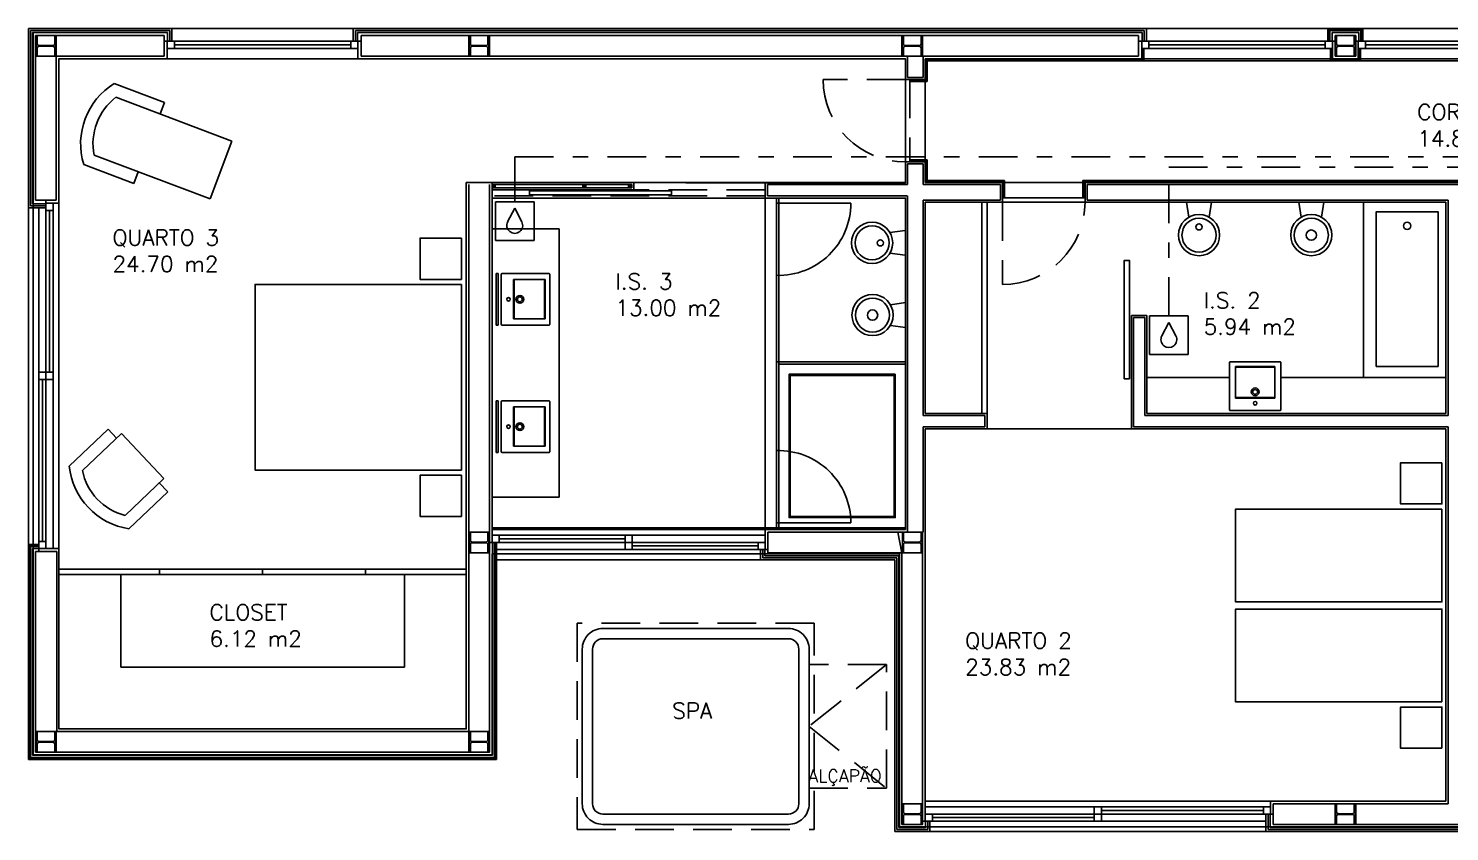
# Model space of a CAD drawing. Header units: millimetres. Extents: x 145 to 60311, y -8355 to 8851.
# Drawn here: x 764.81 to 773.99, y 505.93 to 511.12 of the extents above; entities that cross this region are included whole.
import ezdxf

# ---------------------------------------------------------------- set-up
doc = ezdxf.new("R2010")
doc.units = ezdxf.units.MM
doc.linetypes.add('DASHDOT2', pattern=[0.5, 0.25, -0.125, 0, -0.125])
doc.linetypes.add('HIDDEN', pattern=[0.375, 0.25, -0.125])
for name, color, linetype in [('ARQ', 8, 'Continuous'), ('ARQ-TEXTO', 8, 'Continuous'), ('CABOS', 3, 'DASHDOT2'), ('DETECÇÃO', 3, 'Continuous')]:
    doc.layers.add(name, color=color, linetype=linetype)
doc.styles.add('ROMANS', font='romans', dxfattribs={"height": 1.2})

# ---------------------------------------------------------------- blocks, each defined once
blk = doc.blocks.new('INUMDAÇÃO')
at = {"layer": 'CABOS', "color": 2}
for q in [(0.119, 0.181), (0.256, 0.181)]:
    blk.add_line((0.188, 0.313), q, dxfattribs=at)
at = {"layer": 'DETECÇÃO', "color": 3}
for p, q in [((0, 0.375), (0, 0)), ((0, 0.375), (0.375, 0.375)), ((0.375, 0.375), (0.375, 0)), ((0, 0), (0.375, 0))]:
    blk.add_line(p, q, dxfattribs=at)
at = {"layer": 'DETECÇÃO', "color": 2}
blk.add_arc((0.188, 0.146), 0.077, 152.637, 27.363, dxfattribs=at)

msp = doc.modelspace()

# ---------------------------------------------------------------- linework, layer by layer
at = {"layer": 'ARQ'}
for p, q in [((764.8058, 509.9615), (764.8058, 511.1215)), ((764.8058, 511.1215), (765.7325, 511.1215)), ((764.8058, 506.3948), (764.8058, 511.0915)), ((764.8191, 509.9749), (764.8191, 511.1082)), ((764.8191, 511.1082), (765.7191, 511.1082)), ((764.8325, 509.9882), (764.8325, 511.0949)), ((764.8325, 511.0949), (765.7058, 511.0949)), ((764.8358, 506.4248), (764.8358, 511.0915)), ((764.8358, 511.0915), (764.8358, 506.4248)), ((764.8525, 511.0749), (764.9858, 511.0749)), ((764.8525, 510.9415), (764.8525, 511.0749)), ((764.8558, 511.0749), (764.8558, 510.9415)), ((764.8625, 511.0749), (764.8558, 511.0749)), ((764.8558, 511.0749), (765.6825, 511.0749)), ((764.8625, 511.0749), (764.8625, 511.0224)), ((764.9758, 511.0749), (764.9758, 511.0224)), ((764.9825, 511.0749), (764.9758, 511.0749)), ((764.9825, 511.0749), (764.9825, 510.9415)), ((764.9858, 511.0749), (764.9858, 510.9415)), ((765.6825, 511.0749), (765.6825, 510.9415)), ((765.7058, 511.0382), (765.7058, 511.0949)), ((765.7191, 511.0382), (765.7191, 511.1082)), ((766.9058, 511.1215), (765.7325, 511.1215)), ((765.7325, 511.0382), (765.7325, 511.1215)), ((772.0325, 511.1215), (766.9058, 511.1215)), ((766.9058, 511.0382), (766.9058, 511.1215)), ((766.9192, 511.1082), (772.0192, 511.1082)), ((766.9192, 511.0382), (766.9192, 511.1082)), ((766.9325, 511.0949), (772.0058, 511.0949)), ((766.9325, 511.0382), (766.9325, 511.0949)), ((766.9558, 511.0749), (771.9825, 511.0749)), ((766.9558, 511.0749), (766.9558, 510.9415)), ((767.6525, 511.0749), (767.7858, 511.0749)), ((767.6525, 510.9415), (767.6525, 511.0749)), ((767.6558, 511.0749), (767.6558, 510.9415)), ((767.6625, 511.0749), (767.6558, 511.0749)), ((767.6625, 511.0749), (767.6625, 511.0224)), ((767.7758, 511.0749), (767.7758, 511.0224)), ((767.7825, 511.0749), (767.7758, 511.0749)), ((767.7825, 511.0749), (767.7825, 510.9415)), ((767.7858, 511.0749), (767.7858, 510.9415)), ((770.4525, 511.0749), (770.5858, 511.0749)), ((770.4525, 510.9415), (770.4525, 511.0749)), ((770.4558, 511.0749), (770.4558, 510.9415)), ((770.4625, 511.0749), (770.4558, 511.0749)), ((770.4625, 511.0749), (770.4625, 511.0224)), ((770.5758, 511.0749), (770.5758, 511.0224)), ((770.5825, 511.0749), (770.5758, 511.0749)), ((770.5825, 511.0749), (770.5825, 510.9415)), ((770.5858, 511.0749), (770.5858, 510.9415)), ((771.9825, 511.0749), (771.9825, 510.9415)), ((772.0058, 511.0382), (772.0058, 511.0949)), ((772.0192, 511.1082), (772.0192, 511.0382)), ((773.2058, 511.1215), (772.0325, 511.1215)), ((772.0325, 511.1215), (772.0325, 511.0382)), ((773.2058, 511.1215), (773.4325, 511.1215)), ((773.2058, 511.1215), (773.2058, 511.0382)), ((773.2125, 511.0382), (773.2125, 511.1149)), ((773.2125, 511.1149), (773.4258, 511.1149)), ((773.2192, 511.1082), (773.4192, 511.1082)), ((773.2192, 511.1082), (773.2192, 511.0382)), ((773.2325, 511.0949), (773.4058, 511.0949)), ((773.2325, 511.0382), (773.2325, 511.0949)), ((773.2525, 511.0749), (773.3858, 511.0749)), ((773.2525, 510.9415), (773.2525, 511.0749)), ((773.2558, 511.0749), (773.2558, 510.9415)), ((773.2625, 511.0749), (773.2558, 511.0749)), ((773.2625, 511.0749), (773.2625, 511.0224)), ((773.3758, 511.0749), (773.3758, 511.0224)), ((773.3825, 511.0749), (773.3758, 511.0749)), ((773.3825, 511.0749), (773.3825, 510.9415)), ((773.3858, 511.0749), (773.3858, 510.9415)), ((773.4058, 511.0382), (773.4058, 511.0949)), ((773.4192, 511.1082), (773.4192, 511.0382)), ((773.4258, 511.1149), (773.4258, 511.0382)), ((774.6059, 511.1215), (773.4325, 511.1215)), ((773.4325, 511.1215), (773.4325, 511.0382)), ((764.8625, 510.994), (764.8625, 510.9415)), ((764.9638, 511.0104), (764.8745, 511.0104)), ((764.9638, 511.006), (764.8745, 511.006)), ((764.9758, 510.994), (764.9758, 510.9415)), ((765.7025, 511.0382), (765.6825, 511.0382)), ((765.7025, 510.9249), (765.7025, 510.9915)), ((766.8892, 511.0382), (765.7491, 511.0382)), ((766.8892, 511.0149), (765.7491, 511.0149)), ((766.8892, 510.9915), (765.7491, 510.9915)), ((766.9358, 511.0382), (766.8892, 511.0382)), ((766.9358, 511.0382), (766.9558, 511.0382)), ((766.9358, 510.9249), (766.9358, 510.9915)), ((767.6625, 510.994), (767.6625, 510.9415)), ((767.7638, 511.0104), (767.6745, 511.0104)), ((767.7638, 511.006), (767.6745, 511.006)), ((767.7758, 510.994), (767.7758, 510.9415)), ((770.4625, 510.994), (770.4625, 510.9415)), ((770.5638, 511.0104), (770.4745, 511.0104)), ((770.5638, 511.006), (770.4745, 511.006)), ((770.5758, 510.994), (770.5758, 510.9415)), ((772.0025, 511.0382), (771.9825, 511.0382)), ((772.0025, 510.9915), (772.0025, 510.9249)), ((772.0092, 510.9915), (772.0092, 510.9182)), ((772.0158, 510.9915), (772.0158, 510.9115)), ((773.1892, 511.0382), (772.0492, 511.0382)), ((773.1892, 511.0149), (772.0492, 511.0149)), ((773.1892, 510.9915), (772.0492, 510.9915)), ((773.2225, 510.9115), (773.2225, 510.9915)), ((773.2292, 510.9915), (773.2292, 510.9182)), ((773.2358, 511.0382), (773.2525, 511.0382)), ((773.2358, 510.9249), (773.2358, 510.9915)), ((773.2625, 510.994), (773.2625, 510.9415)), ((773.3638, 511.0104), (773.2745, 511.0104)), ((773.3638, 511.006), (773.2745, 511.006)), ((773.3758, 510.994), (773.3758, 510.9415)), ((773.4025, 511.0382), (773.3858, 511.0382)), ((773.4025, 510.9915), (773.4025, 510.9249)), ((773.4092, 510.9182), (773.4092, 510.9915)), ((773.4158, 510.9915), (773.4158, 510.9115)), ((774.5892, 511.0382), (773.4492, 511.0382)), ((774.5892, 511.0149), (773.4492, 511.0149)), ((774.5892, 510.9915), (773.4492, 510.9915)), ((764.9858, 510.9415), (764.8525, 510.9415)), ((764.8525, 510.0115), (764.8525, 510.9415)), ((764.8625, 510.9415), (764.8558, 510.9415)), ((765.6825, 510.9415), (764.8558, 510.9415)), ((764.9825, 510.9415), (764.9758, 510.9415)), ((764.9858, 510.9415), (764.9858, 510.0115)), ((765.0025, 510.9249), (765.7025, 510.9249)), ((765.0025, 510.9249), (765.0025, 506.5915)), ((765.0025, 510.9249), (770.4758, 510.9249)), ((765.0025, 509.9915), (765.0025, 510.9249)), ((766.9358, 510.9249), (765.7025, 510.9249)), ((766.9358, 510.9249), (770.4758, 510.9249)), ((771.9825, 510.9415), (766.9558, 510.9415)), ((767.7858, 510.9415), (767.6525, 510.9415)), ((767.6625, 510.9415), (767.6558, 510.9415)), ((767.7825, 510.9415), (767.7758, 510.9415)), ((770.5858, 510.9415), (770.4525, 510.9415)), ((770.4625, 510.9415), (770.4558, 510.9415)), ((770.4758, 510.9249), (770.4758, 510.7915)), ((770.4758, 510.9249), (770.4758, 510.1249)), ((770.4892, 510.9415), (770.4892, 510.8049)), ((770.5825, 510.9415), (770.5758, 510.9415)), ((770.5892, 510.9415), (770.5892, 510.8049)), ((770.6025, 510.9249), (770.6025, 510.7915)), ((772.0025, 510.9249), (770.6025, 510.9249)), ((778.8359, 510.9249), (770.6025, 510.9249)), ((770.6025, 510.9249), (770.6025, 510.1249)), ((770.6025, 510.9249), (777.6025, 510.9249)), ((770.6025, 510.1249), (770.6025, 510.9249)), ((772.0092, 510.9182), (770.6092, 510.9182)), ((770.6092, 510.9182), (770.6092, 510.7849)), ((770.6158, 510.9115), (770.6158, 510.7782)), ((772.0158, 510.9115), (770.6158, 510.9115)), ((772.0158, 510.9115), (773.2225, 510.9115)), ((773.4158, 510.9115), (773.2225, 510.9115)), ((773.2292, 510.9182), (773.4092, 510.9182)), ((773.4025, 510.9249), (773.2358, 510.9249)), ((773.3858, 510.9415), (773.2525, 510.9415)), ((773.2625, 510.9415), (773.2558, 510.9415)), ((773.3825, 510.9415), (773.3758, 510.9415)), ((773.4158, 510.9115), (774.6225, 510.9115)), ((770.4758, 510.7915), (770.4758, 510.2582)), ((770.5043, 510.7915), (770.4758, 510.7915)), ((770.4892, 510.8049), (770.5892, 510.8049)), ((770.5043, 510.7782), (770.5043, 510.7915)), ((770.5043, 510.7915), (770.6025, 510.7915)), ((770.6092, 510.7849), (770.5043, 510.7849)), ((765.6855, 510.6432), (765.361, 510.7657)), ((765.6855, 510.6432), (765.361, 510.7657)), ((770.6158, 510.7782), (770.5043, 510.7782)), ((766.1217, 510.393), (765.3717, 510.6761)), ((766.1217, 510.393), (765.3717, 510.6761)), ((765.6573, 510.5683), (765.6855, 510.6432)), ((765.6573, 510.5683), (765.6855, 510.6432)), ((765.9805, 510.0188), (766.1217, 510.393)), ((765.9805, 510.0188), (766.1217, 510.393)), ((765.1632, 510.2418), (765.4878, 510.1193)), ((765.1632, 510.2418), (765.4878, 510.1193)), ((765.2305, 510.3019), (765.9805, 510.0188)), ((765.2305, 510.3019), (765.9805, 510.0188)), ((770.4758, 510.2582), (770.4758, 510.1249)), ((770.5043, 510.2582), (770.4758, 510.2582)), ((770.4892, 510.2449), (770.4892, 510.1115)), ((770.4892, 510.2449), (770.5892, 510.2449)), ((770.6158, 510.2715), (770.5043, 510.2715)), ((770.5043, 510.2715), (770.5043, 510.2582)), ((770.5043, 510.2649), (770.6092, 510.2649)), ((770.5043, 510.2582), (770.6025, 510.2582)), ((770.5892, 510.2449), (770.5892, 510.1115)), ((770.6025, 510.2582), (770.6025, 510.1249)), ((770.6092, 510.2649), (770.6092, 510.1315)), ((770.6158, 510.2715), (770.6158, 510.1382)), ((765.4878, 510.1193), (765.516, 510.1941)), ((765.4878, 510.1193), (765.516, 510.1941)), ((771.1158, 510.1382), (770.6158, 510.1382)), ((771.1158, 510.1382), (771.1158, 510.0266)), ((771.6225, 510.1382), (776.4825, 510.1382)), ((771.6225, 510.1382), (771.6225, 510.0266)), ((767.6358, 510.1249), (767.6358, 506.5915)), ((767.6358, 510.1249), (767.6358, 506.5915)), ((770.4758, 510.1249), (767.6358, 510.1249)), ((767.6525, 510.1115), (767.6525, 506.5748)), ((767.7858, 510.1115), (767.7858, 507.8648)), ((767.8025, 510.1249), (767.8025, 507.8448)), ((767.8025, 510.1115), (768.7058, 510.1115)), ((767.8025, 510.0915), (767.8225, 510.1115)), ((767.8025, 510.1115), (767.8225, 510.0915)), ((768.7058, 510.0915), (767.8025, 510.0915)), ((767.8225, 510.1115), (767.8225, 510.0915)), ((768.3886, 510.1115), (768.3886, 510.0915)), ((768.3886, 510.0915), (768.4086, 510.1115)), ((768.3886, 510.1115), (768.4086, 510.0915)), ((768.4086, 510.1115), (768.4086, 510.0915)), ((768.6858, 510.1115), (768.6858, 510.0915)), ((768.6858, 510.0915), (768.7058, 510.1115)), ((768.6858, 510.1115), (768.7058, 510.0915)), ((768.7058, 510.1115), (768.7058, 510.0915)), ((770.4758, 510.1249), (769.5692, 510.1249)), ((769.5692, 510.1249), (769.5692, 510.0249)), ((770.4892, 510.1115), (769.5825, 510.1115)), ((769.5825, 510.1115), (769.5825, 510.0382)), ((771.0892, 510.1115), (770.5892, 510.1115)), ((771.1025, 510.1249), (770.6025, 510.1249)), ((770.6025, 510.1249), (778.8359, 510.1249)), ((770.6025, 510.1249), (778.8359, 510.1249)), ((770.6092, 510.1315), (771.1092, 510.1315)), ((771.0892, 510.0115), (771.0892, 510.1115)), ((771.1025, 510.0266), (771.1025, 510.1249)), ((771.1092, 510.1315), (771.1092, 510.0266)), ((771.6292, 510.0266), (771.6292, 510.1315)), ((771.6292, 510.1315), (776.4759, 510.1315)), ((771.6358, 510.1249), (776.4692, 510.1249)), ((771.6358, 510.0266), (771.6358, 510.1249)), ((771.6492, 510.1115), (776.4559, 510.1115)), ((771.6492, 510.0115), (771.6492, 510.1115)), ((764.8058, 507.7848), (764.8058, 509.9615)), ((764.8058, 509.9615), (764.9191, 509.9615)), ((764.8191, 509.9749), (764.9191, 509.9749)), ((764.8325, 509.9882), (764.9191, 509.9882)), ((764.8525, 510.0115), (764.9858, 510.0115)), ((764.8725, 509.9615), (764.8725, 507.8048)), ((764.9191, 509.9915), (764.9191, 510.0115)), ((765.0025, 509.9915), (764.9191, 509.9915)), ((764.9191, 509.9615), (764.9191, 507.8048)), ((764.9191, 509.9615), (764.9191, 507.8048)), ((764.9658, 509.9915), (764.9658, 507.7582)), ((765.0025, 507.7582), (765.0025, 509.9915)), ((767.8025, 510.0249), (767.8025, 507.8915)), ((770.4758, 510.0249), (767.8025, 510.0249)), ((770.4758, 510.0249), (769.5692, 510.0249)), ((769.5692, 507.8815), (769.5692, 510.0249)), ((770.4858, 510.0382), (769.5825, 510.0382)), ((769.6425, 510.0249), (769.6425, 507.8815)), ((769.6425, 509.9915), (770.1225, 509.9915)), ((769.6558, 510.0249), (769.6558, 507.8815)), ((770.4758, 507.8815), (770.4758, 510.0249)), ((770.4758, 507.8815), (770.4758, 510.0249)), ((770.4892, 507.8648), (770.4892, 510.0382)), ((770.5892, 510.0115), (771.0892, 510.0115)), ((770.5892, 508.6182), (770.5892, 510.0115)), ((770.6025, 508.6315), (770.6025, 509.9982)), ((770.6025, 509.9982), (771.1025, 509.9982)), ((770.6025, 508.6315), (770.6025, 509.9982)), ((770.9692, 508.6315), (770.9692, 509.9982)), ((771.0025, 508.6315), (771.0025, 509.9982)), ((771.0025, 509.9982), (772.0358, 509.9982)), ((771.0025, 509.9982), (771.0025, 508.5315)), ((771.1025, 510.0266), (771.6358, 510.0266)), ((771.1025, 510.0266), (771.1025, 509.9982)), ((771.1025, 510.0266), (771.1158, 510.0266)), ((771.1025, 509.9982), (771.6358, 509.9982)), ((771.6225, 510.0266), (771.6358, 510.0266)), ((771.6358, 510.0266), (771.6358, 509.9982)), ((771.6358, 509.9982), (773.9692, 509.9982)), ((771.6492, 510.0115), (773.9825, 510.0115)), ((772.0358, 509.9982), (772.1358, 509.9982)), ((772.1358, 509.9982), (773.9692, 509.9982)), ((772.2928, 509.9982), (772.4528, 509.9982)), ((772.2928, 509.9982), (772.3062, 509.9003)), ((772.4528, 509.9982), (772.4395, 509.9003)), ((773.0188, 509.9982), (773.0322, 509.9003)), ((773.1788, 509.9982), (773.1655, 509.9003)), ((773.4358, 508.8649), (773.4358, 509.9982)), ((773.9692, 509.9982), (773.9692, 508.6315)), ((773.9692, 509.9982), (773.9692, 508.6315)), ((773.9825, 510.0115), (773.9825, 508.6182)), ((764.9425, 509.9449), (764.9425, 508.8982)), ((768.2358, 509.8249), (767.8025, 509.8249)), ((767.8025, 509.8249), (767.8025, 508.0915)), ((768.2358, 509.8249), (768.2358, 508.0915)), ((770.4727, 509.8149), (770.3748, 509.8016)), ((770.4727, 509.6549), (770.3748, 509.6682)), ((767.8291, 509.5365), (767.8291, 509.2032)), ((767.8291, 509.5365), (767.8424, 509.5365)), ((767.8424, 509.5365), (767.8424, 509.2032)), ((767.8625, 509.5332), (767.8625, 509.2065)), ((768.1725, 509.5365), (767.8658, 509.5365)), ((767.9425, 509.497), (767.9425, 509.497)), ((767.9429, 509.4961), (767.9425, 509.497)), ((768.1458, 509.497), (767.9425, 509.497)), ((767.9425, 509.497), (767.9425, 509.2427)), ((767.9433, 509.4952), (767.9429, 509.4961)), ((767.9437, 509.4943), (767.9433, 509.4952)), ((768.145, 509.4952), (768.1446, 509.4943)), ((768.1454, 509.4961), (768.145, 509.4952)), ((768.1458, 509.497), (768.1454, 509.4961)), ((768.1458, 509.497), (768.1458, 509.497)), ((768.1458, 509.2427), (768.1458, 509.497)), ((768.1758, 509.2065), (768.1758, 509.5332)), ((767.9441, 509.4933), (767.9437, 509.4943)), ((767.9445, 509.4924), (767.9441, 509.4933)), ((767.9448, 509.4915), (767.9445, 509.4924)), ((767.9451, 509.4906), (767.9448, 509.4915)), ((767.9454, 509.4897), (767.9451, 509.4906)), ((767.9456, 509.489), (767.9454, 509.4897)), ((767.9457, 509.4883), (767.9456, 509.489)), ((767.9458, 509.4877), (767.9457, 509.4883)), ((767.9458, 509.487), (767.9458, 509.4877)), ((767.9458, 509.2527), (767.9458, 509.487)), ((768.1426, 509.4883), (768.1425, 509.4877)), ((768.1425, 509.4877), (768.1425, 509.487)), ((768.1425, 509.487), (768.1425, 509.2527)), ((768.1427, 509.489), (768.1426, 509.4883)), ((768.1429, 509.4897), (768.1427, 509.489)), ((768.1432, 509.4906), (768.1429, 509.4897)), ((768.1435, 509.4915), (768.1432, 509.4906)), ((768.1438, 509.4924), (768.1435, 509.4915)), ((768.1442, 509.4933), (768.1438, 509.4924)), ((768.1446, 509.4943), (768.1442, 509.4933)), ((770.4758, 509.3482), (770.378, 509.3349)), ((767.9425, 509.2427), (767.9429, 509.2436)), ((767.9425, 509.2427), (767.9425, 509.2427)), ((767.9425, 509.2427), (768.1458, 509.2427)), ((767.9429, 509.2436), (767.9433, 509.2445)), ((767.9433, 509.2445), (767.9437, 509.2454)), ((767.9437, 509.2454), (767.9441, 509.2464)), ((767.9441, 509.2464), (767.9445, 509.2473)), ((767.9445, 509.2473), (767.9448, 509.2482)), ((767.9448, 509.2482), (767.9451, 509.2491)), ((767.9451, 509.2491), (767.9454, 509.25)), ((767.9454, 509.25), (767.9456, 509.2507)), ((767.9456, 509.2507), (767.9457, 509.2514)), ((767.9457, 509.2514), (767.9458, 509.252)), ((767.9458, 509.252), (767.9458, 509.2527)), ((768.1425, 509.2527), (768.1425, 509.252)), ((768.1425, 509.252), (768.1426, 509.2514)), ((768.1426, 509.2514), (768.1427, 509.2507)), ((768.1427, 509.2507), (768.1429, 509.25)), ((768.1429, 509.25), (768.1432, 509.2491)), ((768.1432, 509.2491), (768.1435, 509.2482)), ((768.1435, 509.2482), (768.1438, 509.2473)), ((768.1438, 509.2473), (768.1442, 509.2464)), ((768.1442, 509.2464), (768.1446, 509.2454)), ((768.1446, 509.2454), (768.145, 509.2445)), ((768.145, 509.2445), (768.1454, 509.2436)), ((768.1454, 509.2436), (768.1458, 509.2427)), ((768.1458, 509.2427), (768.1458, 509.2427)), ((771.9358, 509.2649), (771.9358, 508.5315)), ((772.0358, 509.2649), (771.9358, 509.2649)), ((771.9358, 509.2649), (771.9358, 508.5315)), ((772.0358, 509.2649), (771.9358, 509.2649)), ((771.9492, 509.2515), (771.9492, 508.5449)), ((772.0225, 509.2515), (771.9492, 509.2515)), ((772.0225, 509.2515), (772.0225, 508.6182)), ((772.0358, 509.2649), (772.0358, 508.6315)), ((772.0358, 509.2649), (772.0358, 508.6315)), ((767.8291, 509.2032), (767.8424, 509.2032)), ((767.8658, 509.2032), (768.1725, 509.2032)), ((770.4758, 509.1882), (770.378, 509.2016)), ((770.4758, 508.9649), (769.6558, 508.9649)), ((770.4758, 508.9516), (769.6558, 508.9516)), ((772.5692, 508.6549), (772.5692, 508.9615)), ((772.5725, 508.9649), (772.8992, 508.9649)), ((772.9025, 508.9615), (772.9025, 508.6549)), ((772.0358, 508.8649), (772.5692, 508.8649)), ((772.6087, 508.9348), (772.6087, 508.9349)), ((772.6087, 508.7315), (772.6087, 508.9349)), ((772.6087, 508.9349), (772.863, 508.9349)), ((772.6096, 508.9344), (772.6087, 508.9348)), ((772.6105, 508.934), (772.6096, 508.9344)), ((772.6114, 508.9336), (772.6105, 508.934)), ((772.6124, 508.9332), (772.6114, 508.9336)), ((772.6133, 508.9329), (772.6124, 508.9332)), ((772.6142, 508.9325), (772.6133, 508.9329)), ((772.6151, 508.9322), (772.6142, 508.9325)), ((772.616, 508.9319), (772.6151, 508.9322)), ((772.6167, 508.9318), (772.616, 508.9319)), ((772.6174, 508.9316), (772.6167, 508.9318)), ((772.618, 508.9315), (772.6174, 508.9316)), ((772.6187, 508.9315), (772.618, 508.9315)), ((772.853, 508.9315), (772.6187, 508.9315)), ((772.8537, 508.9315), (772.853, 508.9315)), ((772.8543, 508.9316), (772.8537, 508.9315)), ((772.855, 508.9318), (772.8543, 508.9316)), ((772.8557, 508.9319), (772.855, 508.9318)), ((772.8566, 508.9322), (772.8557, 508.9319)), ((772.8575, 508.9325), (772.8566, 508.9322)), ((772.8584, 508.9329), (772.8575, 508.9325)), ((772.8593, 508.9332), (772.8584, 508.9329)), ((772.8603, 508.9336), (772.8593, 508.9332)), ((772.8612, 508.934), (772.8603, 508.9336)), ((772.8621, 508.9344), (772.8612, 508.934)), ((772.863, 508.9348), (772.8621, 508.9344)), ((772.863, 508.9349), (772.863, 508.9348)), ((772.863, 508.9349), (772.863, 508.7315)), ((772.9025, 508.8649), (773.9692, 508.8649)), ((764.8958, 508.8515), (764.8958, 507.8048)), ((767.8291, 508.3798), (767.8291, 508.7132)), ((767.8291, 508.7132), (767.8424, 508.7132)), ((767.8424, 508.3798), (767.8424, 508.7132)), ((767.8625, 508.3832), (767.8625, 508.7099)), ((767.8658, 508.7132), (768.1725, 508.7132)), ((767.9425, 508.6737), (767.9429, 508.6728)), ((767.9425, 508.6737), (767.9425, 508.6737)), ((767.9425, 508.6737), (768.1458, 508.6737)), ((767.9425, 508.4193), (767.9425, 508.6737)), ((767.9429, 508.6728), (767.9433, 508.6719)), ((767.9433, 508.6719), (767.9437, 508.6709)), ((767.9437, 508.6709), (767.9441, 508.67)), ((767.9441, 508.67), (767.9445, 508.6691)), ((767.9445, 508.6691), (767.9448, 508.6682)), ((768.1435, 508.6682), (768.1438, 508.6691)), ((768.1438, 508.6691), (768.1442, 508.67)), ((768.1442, 508.67), (768.1446, 508.6709)), ((768.1446, 508.6709), (768.145, 508.6719)), ((768.145, 508.6719), (768.1454, 508.6728)), ((768.1454, 508.6728), (768.1458, 508.6737)), ((768.1458, 508.6737), (768.1458, 508.6737)), ((768.1458, 508.6737), (768.1458, 508.4193)), ((768.1758, 508.7099), (768.1758, 508.3832)), ((772.6087, 508.7315), (772.6096, 508.7319)), ((772.6087, 508.7315), (772.6087, 508.7315)), ((772.863, 508.7315), (772.6087, 508.7315)), ((772.6096, 508.7319), (772.6105, 508.7323)), ((772.6105, 508.7323), (772.6114, 508.7327)), ((772.6114, 508.7327), (772.6124, 508.7331)), ((772.6124, 508.7331), (772.6133, 508.7335)), ((772.6133, 508.7335), (772.6142, 508.7339)), ((772.6142, 508.7339), (772.6151, 508.7342)), ((772.6151, 508.7342), (772.616, 508.7344)), ((772.616, 508.7344), (772.6167, 508.7346)), ((772.6167, 508.7346), (772.6174, 508.7347)), ((772.6174, 508.7347), (772.618, 508.7348)), ((772.618, 508.7348), (772.6187, 508.7349)), ((772.6187, 508.7349), (772.853, 508.7349)), ((772.853, 508.7349), (772.8537, 508.7348)), ((772.8537, 508.7348), (772.8543, 508.7347)), ((772.8543, 508.7347), (772.855, 508.7346)), ((772.855, 508.7346), (772.8557, 508.7344)), ((772.8557, 508.7344), (772.8566, 508.7342)), ((772.8566, 508.7342), (772.8575, 508.7339)), ((772.8575, 508.7339), (772.8584, 508.7335)), ((772.8584, 508.7335), (772.8593, 508.7331)), ((772.8593, 508.7331), (772.8603, 508.7327)), ((772.8603, 508.7327), (772.8612, 508.7323)), ((772.8612, 508.7323), (772.8621, 508.7319)), ((772.8621, 508.7319), (772.863, 508.7315)), ((772.863, 508.7315), (772.863, 508.7315)), ((767.9448, 508.6682), (767.9451, 508.6672)), ((767.9451, 508.6672), (767.9454, 508.6663)), ((767.9454, 508.6663), (767.9456, 508.6657)), ((767.9456, 508.6657), (767.9457, 508.665)), ((767.9457, 508.665), (767.9458, 508.6643)), ((767.9458, 508.6643), (767.9458, 508.6637)), ((767.9458, 508.6637), (767.9458, 508.4293)), ((768.1425, 508.6643), (768.1426, 508.665)), ((768.1425, 508.6637), (768.1425, 508.6643)), ((768.1425, 508.4293), (768.1425, 508.6637)), ((768.1426, 508.665), (768.1427, 508.6657)), ((768.1427, 508.6657), (768.1429, 508.6663)), ((768.1429, 508.6663), (768.1432, 508.6672)), ((768.1432, 508.6672), (768.1435, 508.6682)), ((770.9892, 508.6182), (770.5892, 508.6182)), ((771.0025, 508.6315), (770.6025, 508.6315)), ((770.9892, 508.6182), (770.9892, 508.5449)), ((771.0025, 508.6315), (771.0025, 508.5315)), ((773.9825, 508.6182), (772.0225, 508.6182)), ((773.9692, 508.6315), (772.0358, 508.6315)), ((773.9692, 508.6315), (772.0358, 508.6315)), ((772.8992, 508.6515), (772.5725, 508.6515)), ((765.0696, 508.2918), (765.3209, 508.5309)), ((765.0696, 508.2918), (765.3209, 508.5309)), ((765.1549, 508.2625), (765.4065, 508.5018)), ((765.1549, 508.2625), (765.4065, 508.5018)), ((765.3209, 508.5309), (765.376, 508.4729)), ((765.3209, 508.5309), (765.376, 508.4729)), ((765.4065, 508.5018), (765.6821, 508.212)), ((765.4065, 508.5018), (765.6821, 508.212)), ((770.5892, 508.5449), (770.5892, 507.8648)), ((770.9892, 508.5449), (770.5892, 508.5449)), ((770.6025, 508.5315), (770.6025, 506.1248)), ((771.0025, 508.5315), (770.6025, 508.5315)), ((770.6025, 508.5315), (770.6025, 506.1248)), ((771.0025, 508.5315), (770.6025, 508.5315)), ((771.9358, 508.5315), (771.0025, 508.5315)), ((773.9692, 508.5315), (771.9358, 508.5315)), ((773.9692, 508.5315), (771.9358, 508.5315)), ((773.9825, 508.5449), (771.9492, 508.5449)), ((773.9692, 506.1248), (773.9692, 508.5315)), ((773.9692, 506.1248), (773.9692, 508.5315)), ((773.9825, 506.1082), (773.9825, 508.5449)), ((767.9429, 508.4203), (767.9425, 508.4193)), ((767.9425, 508.4193), (767.9425, 508.4193)), ((768.1458, 508.4193), (767.9425, 508.4193)), ((767.9433, 508.4212), (767.9429, 508.4203)), ((767.9437, 508.4221), (767.9433, 508.4212)), ((767.9441, 508.423), (767.9437, 508.4221)), ((767.9445, 508.424), (767.9441, 508.423)), ((767.9448, 508.4249), (767.9445, 508.424)), ((767.9451, 508.4258), (767.9448, 508.4249)), ((767.9454, 508.4267), (767.9451, 508.4258)), ((767.9456, 508.4274), (767.9454, 508.4267)), ((767.9457, 508.428), (767.9456, 508.4274)), ((767.9458, 508.4287), (767.9457, 508.428)), ((767.9458, 508.4293), (767.9458, 508.4287)), ((768.1425, 508.4287), (768.1425, 508.4293)), ((768.1426, 508.428), (768.1425, 508.4287)), ((768.1427, 508.4274), (768.1426, 508.428)), ((768.1429, 508.4267), (768.1427, 508.4274)), ((768.1432, 508.4258), (768.1429, 508.4267)), ((768.1435, 508.4249), (768.1432, 508.4258)), ((768.1438, 508.424), (768.1435, 508.4249)), ((768.1442, 508.423), (768.1438, 508.424)), ((768.1446, 508.4221), (768.1442, 508.423)), ((768.145, 508.4212), (768.1446, 508.4221)), ((768.1454, 508.4203), (768.145, 508.4212)), ((768.1458, 508.4193), (768.1454, 508.4203)), ((768.1458, 508.4193), (768.1458, 508.4193)), ((767.8291, 508.3798), (767.8424, 508.3798)), ((768.1725, 508.3798), (767.8658, 508.3798)), ((765.6821, 508.212), (765.4306, 507.9727)), ((765.6821, 508.212), (765.4306, 507.9727)), ((765.7068, 508.1251), (765.4555, 507.886)), ((765.7068, 508.1251), (765.4555, 507.886)), ((765.6517, 508.1831), (765.7068, 508.1251)), ((765.6517, 508.1831), (765.7068, 508.1251)), ((768.2358, 508.0915), (767.8025, 508.0915)), ((767.6558, 507.8648), (767.6558, 507.7315)), ((767.6625, 507.8648), (767.6558, 507.8648)), ((767.6625, 507.8648), (767.6625, 507.8123)), ((767.7758, 507.8648), (767.7758, 507.8123)), ((767.7825, 507.8648), (767.7758, 507.8648)), ((767.7825, 507.8648), (767.7825, 507.7315)), ((770.4758, 507.8815), (767.8025, 507.8815)), ((767.8492, 507.8448), (769.5692, 507.8448)), ((769.5692, 507.8815), (770.4758, 507.8815)), ((769.5692, 507.8815), (769.5692, 507.7982)), ((769.5858, 507.8648), (770.4892, 507.8648)), ((769.6425, 507.9248), (770.1225, 507.9248)), ((770.4558, 507.8648), (770.4558, 507.7315)), ((770.4625, 507.8648), (770.4558, 507.8648)), ((770.4625, 507.8648), (770.4625, 507.8123)), ((770.5758, 507.8648), (770.5758, 507.8123)), ((770.5825, 507.8648), (770.5758, 507.8648)), ((770.5825, 507.8648), (770.5825, 507.7315)), ((764.8058, 506.3948), (764.8058, 507.7848)), ((764.8058, 507.7848), (764.8725, 507.7848)), ((764.8725, 507.7782), (764.8125, 507.7782)), ((764.8125, 507.7782), (764.8125, 506.4015)), ((764.8191, 506.4082), (764.8191, 507.7715)), ((764.8191, 507.7715), (764.8725, 507.7715)), ((764.8325, 506.4215), (764.8325, 507.7582)), ((764.8325, 507.7582), (764.8725, 507.7582)), ((764.8725, 507.7582), (764.8725, 507.7382)), ((765.0025, 507.7582), (764.9191, 507.7582)), ((765.0025, 507.7582), (765.0025, 506.5915)), ((767.6625, 507.784), (767.6625, 507.7315)), ((767.7638, 507.8003), (767.6745, 507.8003)), ((767.7638, 507.796), (767.6745, 507.796)), ((767.7758, 507.784), (767.7758, 507.7315)), ((767.8025, 507.7982), (767.7858, 507.7982)), ((767.8058, 507.7982), (767.8058, 506.4215)), ((767.8192, 507.7982), (767.8192, 506.4082)), ((767.8258, 506.4015), (767.8258, 507.7982)), ((767.8325, 507.7982), (767.8325, 506.3948)), ((769.5692, 507.7515), (767.8325, 507.7515)), ((768.6625, 507.8215), (767.8492, 507.8215)), ((767.8492, 507.7982), (769.5692, 507.7982)), ((768.7092, 507.7515), (768.6625, 507.7515)), ((769.5225, 507.7748), (768.7092, 507.7748)), ((769.5392, 507.7515), (769.5392, 507.6848)), ((769.5525, 507.7515), (769.5525, 507.6982)), ((769.5658, 507.7515), (769.5658, 507.7115)), ((769.5692, 507.7515), (769.5858, 507.7515)), ((770.4625, 507.784), (770.4625, 507.7315)), ((770.5638, 507.8003), (770.4745, 507.8003)), ((770.5638, 507.796), (770.4745, 507.796)), ((770.5758, 507.784), (770.5758, 507.7315)), ((764.8525, 506.5748), (764.8525, 507.7382)), ((764.8525, 507.7382), (764.9891, 507.7382)), ((764.9891, 507.7382), (764.9891, 506.5748)), ((767.6625, 507.7315), (767.6558, 507.7315)), ((767.7825, 507.7315), (767.7758, 507.7315)), ((767.7858, 507.7315), (767.7858, 506.5748)), ((770.4358, 507.7248), (767.8025, 507.7248)), ((767.8025, 507.7248), (767.8025, 506.4248)), ((770.4358, 507.7248), (767.8025, 507.7248)), ((767.8025, 507.7248), (767.8025, 506.4248)), ((769.5392, 507.6848), (767.8325, 507.6848)), ((770.4058, 507.6848), (767.8325, 507.6848)), ((767.8325, 507.6848), (767.8325, 506.4015)), ((769.5392, 507.6848), (770.4058, 507.6848)), ((769.5525, 507.6982), (770.4192, 507.6982)), ((770.4058, 507.6848), (770.4058, 505.9282)), ((770.4058, 505.9282), (770.4058, 507.6848)), ((770.4192, 507.6982), (770.4192, 505.9415)), ((770.4358, 505.9582), (770.4358, 507.7248)), ((770.4358, 507.7248), (770.4358, 505.9582)), ((770.4625, 507.7315), (770.4558, 507.7315)), ((770.5825, 507.7315), (770.5758, 507.7315)), ((770.5858, 506.1082), (770.5858, 507.7315)), ((767.6358, 507.6248), (765.0025, 507.6248)), ((767.6358, 507.5915), (765.0025, 507.5915)), ((765.4025, 507.5915), (765.4025, 506.9915)), ((765.6525, 507.5915), (765.6525, 507.6248)), ((766.3191, 507.5915), (766.3191, 507.6248)), ((766.9858, 507.5915), (766.9858, 507.6248)), ((767.2358, 507.5915), (767.2358, 506.9915)), ((767.2358, 506.9915), (765.4025, 506.9915)), ((764.8525, 506.5748), (764.9858, 506.5748)), ((764.8525, 506.4415), (764.8525, 506.5748)), ((764.8558, 506.5748), (764.8558, 506.4415)), ((764.8625, 506.5748), (764.8558, 506.5748)), ((764.8625, 506.5748), (764.8625, 506.5223)), ((764.9758, 506.5748), (764.9758, 506.5223)), ((764.9825, 506.5748), (764.9758, 506.5748)), ((764.9825, 506.5748), (764.9825, 506.4415)), ((764.9858, 506.5748), (764.9858, 506.4415)), ((764.9891, 506.5748), (767.6525, 506.5748)), ((767.6358, 506.5915), (765.0025, 506.5915)), ((767.6358, 506.5915), (765.0025, 506.5915)), ((767.6558, 506.5748), (767.6558, 506.4415)), ((767.6625, 506.5748), (767.6558, 506.5748)), ((767.6625, 506.5748), (767.6625, 506.5223)), ((767.7758, 506.5748), (767.7758, 506.5223)), ((767.7825, 506.5748), (767.7758, 506.5748)), ((767.7825, 506.5748), (767.7825, 506.4415)), ((764.8625, 506.494), (764.8625, 506.4415)), ((764.9638, 506.5103), (764.8745, 506.5103)), ((764.9638, 506.506), (764.8745, 506.506)), ((764.9758, 506.494), (764.9758, 506.4415)), ((767.6625, 506.494), (767.6625, 506.4415)), ((767.7638, 506.5103), (767.6745, 506.5103)), ((767.7638, 506.506), (767.6745, 506.506)), ((767.7758, 506.494), (767.7758, 506.4415)), ((767.8325, 506.3948), (764.8058, 506.3948)), ((767.8325, 506.3948), (764.8058, 506.3948)), ((764.8125, 506.4015), (767.8258, 506.4015)), ((767.8192, 506.4082), (764.8191, 506.4082)), ((767.8058, 506.4215), (764.8325, 506.4215)), ((767.8025, 506.4248), (764.8358, 506.4248)), ((767.8025, 506.4248), (764.8358, 506.4248)), ((764.9858, 506.4415), (764.8525, 506.4415)), ((764.8625, 506.4415), (764.8558, 506.4415)), ((764.9825, 506.4415), (764.9758, 506.4415)), ((767.6525, 506.4415), (764.9858, 506.4415)), ((767.6625, 506.4415), (767.6558, 506.4415)), ((767.7825, 506.4415), (767.7758, 506.4415)), ((767.8325, 506.4015), (767.8325, 506.3948)), ((770.4558, 506.1082), (770.4558, 505.9748)), ((770.4625, 506.1082), (770.4558, 506.1082)), ((770.4625, 506.1082), (770.4625, 506.0557)), ((770.5758, 506.1082), (770.5758, 506.0557)), ((770.5825, 506.1082), (770.5758, 506.1082)), ((770.5825, 506.1082), (770.5825, 505.9748)), ((770.6025, 506.1248), (772.8358, 506.1248)), ((770.6025, 506.1248), (770.6025, 506.0415)), ((770.6025, 506.1248), (773.9692, 506.1248)), ((772.8358, 506.1248), (773.9692, 506.1248)), ((772.8358, 506.1248), (772.8358, 506.0415)), ((772.8525, 506.1082), (772.8525, 505.9748)), ((772.8525, 506.1082), (773.9825, 506.1082)), ((773.3858, 506.1082), (773.2525, 506.1082)), ((773.2525, 506.1082), (773.2525, 505.9748)), ((773.2558, 506.1082), (773.2558, 505.9748)), ((773.2625, 506.1082), (773.2558, 506.1082)), ((773.2625, 506.1082), (773.2625, 506.0557)), ((773.3758, 506.1082), (773.3758, 506.0557)), ((773.3825, 506.1082), (773.3758, 506.1082)), ((773.3825, 506.1082), (773.3825, 505.9748)), ((773.3858, 505.9748), (773.3858, 506.1082)), ((770.4625, 506.0273), (770.4625, 505.9748)), ((770.5638, 506.0437), (770.4745, 506.0437)), ((770.5638, 506.0393), (770.4745, 506.0393)), ((770.5758, 506.0273), (770.5758, 505.9748)), ((770.6025, 506.0882), (772.8358, 506.0882)), ((770.6492, 506.0415), (772.7892, 506.0415)), ((770.6492, 506.0182), (771.6958, 506.0182)), ((771.7425, 506.0648), (772.7892, 506.0648)), ((772.7892, 506.0415), (772.8358, 506.0415)), ((772.8058, 506.0415), (772.8058, 505.9282)), ((772.8192, 506.0415), (772.8192, 505.9415)), ((772.8325, 506.0415), (772.8325, 505.9548)), ((772.8358, 506.0415), (772.8525, 506.0415)), ((773.2625, 506.0273), (773.2625, 505.9748)), ((773.3638, 506.0437), (773.2745, 506.0437)), ((773.3638, 506.0393), (773.2745, 506.0393)), ((773.3758, 506.0273), (773.3758, 505.9748)), ((770.4058, 505.9282), (770.6325, 505.9282)), ((777.6325, 505.9282), (770.4058, 505.9282)), ((770.4192, 505.9415), (770.6192, 505.9415)), ((777.6025, 505.9582), (770.4358, 505.9582)), ((770.4358, 505.9582), (777.6025, 505.9582)), ((770.4625, 505.9748), (770.4558, 505.9748)), ((770.4558, 505.9748), (770.5825, 505.9748)), ((770.5825, 505.9748), (770.5758, 505.9748)), ((770.6025, 505.9948), (770.5858, 505.9948)), ((770.6192, 505.9415), (770.6192, 505.9948)), ((770.6325, 505.9282), (770.6325, 505.9948)), ((770.6325, 505.9282), (772.8058, 505.9282)), ((770.6492, 505.9948), (772.8058, 505.9948)), ((772.8058, 505.9282), (775.2325, 505.9282)), ((772.8192, 505.9415), (775.2192, 505.9415)), ((772.8325, 505.9548), (775.2059, 505.9548)), ((772.8525, 505.9748), (775.1859, 505.9748)), ((773.2525, 505.9748), (773.3858, 505.9748)), ((773.2625, 505.9748), (773.2558, 505.9748)), ((773.3825, 505.9748), (773.3758, 505.9748))]:
    msp.add_line(p, q, dxfattribs=at)
at = {"layer": 'ARQ', "linetype": 'HIDDEN'}
for p, q in [((770.4758, 510.7915), (769.9425, 510.7915)), ((770.5043, 510.7915), (770.5043, 510.2582)), ((769.5692, 510.0782), (767.8025, 510.0782)), ((769.5692, 510.0382), (767.8025, 510.0382)), ((771.1025, 509.9982), (771.1025, 509.4649)), ((768.3525, 507.2748), (768.3525, 505.9415)), ((769.8858, 507.2748), (768.3525, 507.2748)), ((769.8858, 505.9415), (769.8858, 507.2748)), ((770.3525, 507.0082), (769.8525, 506.6082)), ((769.8525, 506.6082), (770.3525, 506.2082)), ((768.3525, 505.9415), (769.8858, 505.9415))]:
    msp.add_line(p, q, dxfattribs=at)
at = {"layer": 'ARQ'}
for points in [[(765.7025, 511.0382), (765.7491, 511.0382), (765.7491, 510.9915), (765.7025, 510.9915)], [(766.9358, 511.0382), (766.8892, 511.0382), (766.8892, 510.9915), (766.9358, 510.9915)], [(772.0492, 511.0382), (772.0492, 510.9915), (772.0025, 510.9915), (772.0025, 511.0382)], [(773.2358, 511.0382), (773.2358, 510.9915), (773.1892, 510.9915), (773.1892, 511.0382)], [(773.4492, 511.0382), (773.4492, 510.9915), (773.4025, 510.9915), (773.4025, 511.0382)], [(770.4748, 510.1208), (770.4748, 510.9249), (765.0025, 510.9249), (765.0025, 507.6248), (767.6358, 507.6248), (767.6358, 510.1249)], [(767.8025, 510.1249), (768.7192, 510.1249), (768.7192, 510.0782), (767.8025, 510.0782)], [(768.0458, 510.0715), (768.9624, 510.0715), (768.9624, 510.0449), (768.0458, 510.0449)], [(764.9191, 509.9915), (764.9191, 509.9449), (764.9658, 509.9449), (764.9658, 509.9915)], [(767.8025, 507.8915), (770.4758, 507.8915), (770.4758, 510.0249), (767.8025, 510.0249)], [(773.9186, 508.936), (773.5186, 508.936), (773.5186, 509.936), (773.9186, 509.936)], [(767.6047, 509.7657), (767.6047, 509.499), (767.338, 509.499), (767.338, 509.7657)], [(767.6047, 509.7657), (767.6047, 509.499), (767.338, 509.499), (767.338, 509.7657)], [(771.9225, 508.8566), (771.9225, 509.6216), (771.8892, 509.6216), (771.8892, 508.8566)], [(767.6047, 509.4657), (767.6047, 508.2657), (766.2713, 508.2657), (766.2713, 509.4657)], [(767.6047, 509.4657), (767.6047, 508.2657), (766.2713, 508.2657), (766.2713, 509.4657)], [(770.4758, 508.9649), (769.6425, 508.9649), (769.6425, 507.8915), (770.4758, 507.8915)], [(764.8725, 508.8982), (764.8725, 508.8515), (764.9191, 508.8515), (764.9191, 508.8982)], [(764.9191, 508.8982), (764.9191, 508.8515), (764.9658, 508.8515), (764.9658, 508.8982)], [(770.4092, 508.8849), (770.4092, 507.9582), (769.7225, 507.9582), (769.7225, 508.8849)], [(770.4025, 508.8783), (770.4025, 507.9648), (769.7292, 507.9648), (769.7292, 508.8783)], [(773.9427, 508.3134), (773.9427, 508.0467), (773.6761, 508.0467), (773.6761, 508.3134)], [(767.6047, 507.9657), (767.6047, 508.2324), (767.338, 508.2324), (767.338, 507.9657)], [(767.6047, 507.9657), (767.6047, 508.2324), (767.338, 508.2324), (767.338, 507.9657)], [(773.9427, 508.0134), (773.9427, 507.4134), (772.6094, 507.4134), (772.6094, 508.0134)], [(767.6525, 507.8648), (767.7858, 507.8648), (767.7858, 507.7315), (767.6525, 507.7315)], [(767.8492, 507.7982), (767.8025, 507.7982), (767.8025, 507.8448), (767.8492, 507.8448)], [(768.6625, 507.7982), (768.6625, 507.8448), (768.7092, 507.8448), (768.7092, 507.7982)], [(770.4258, 507.8648), (770.5858, 507.8648), (770.5858, 507.7315), (770.4525, 507.7315)], [(764.8725, 507.8048), (764.8725, 507.7582), (764.9191, 507.7582), (764.9191, 507.8048)], [(769.5225, 507.7515), (769.5692, 507.7515), (769.5692, 507.7982), (769.5225, 507.7982)], [(765.0025, 507.6248), (767.6358, 507.6248), (767.6358, 506.5915), (765.0025, 506.5915)], [(773.9427, 506.7669), (773.9427, 507.3669), (772.6094, 507.3669), (772.6094, 506.7669)], [(773.9427, 506.4669), (773.9427, 506.7336), (773.6761, 506.7336), (773.6761, 506.4669)], [(767.6525, 506.5748), (767.7858, 506.5748), (767.7858, 506.4415), (767.6525, 506.4415)], [(770.4525, 506.1082), (770.5858, 506.1082), (770.5858, 505.9748), (770.4525, 505.9748)], [(770.6492, 505.9948), (770.6025, 505.9948), (770.6025, 506.0415), (770.6492, 506.0415)], [(771.7425, 505.9948), (771.7425, 506.0415), (771.6958, 506.0415), (771.6958, 505.9948)]]:
    msp.add_lwpolyline(points, close=True, dxfattribs=at)
for points in [[(769.5858, 507.8648), (769.5858, 507.7315), (770.4525, 507.7315), (770.4525, 506.0982)], [(768.6625, 507.7515), (768.6625, 507.7982), (768.7092, 507.7982), (768.7092, 507.7515)], [(769.5225, 507.7515), (769.5225, 507.7982), (769.5692, 507.7982), (769.5692, 507.7515), (769.5225, 507.7515)], [(769.5658, 507.7115), (770.4325, 507.7115), (770.4325, 505.9548), (770.6058, 505.9548), (770.6058, 505.9948)], [(771.7425, 506.0415), (771.7425, 506.0882), (771.6958, 506.0882), (771.6958, 506.0415)], [(772.7892, 506.0415), (772.7892, 506.0882), (772.8358, 506.0882), (772.8358, 506.0415)]]:
    msp.add_lwpolyline(points, dxfattribs=at)
for points in [[(768.3858, 507.1082), (768.3858, 506.1082, 0.414214), (768.5192, 505.9748), (769.7192, 505.9748, 0.414214), (769.8525, 506.1082), (769.8525, 507.1082, 0.414214), (769.7192, 507.2415), (768.5192, 507.2415, 0.414214)], [(768.4525, 507.1082), (768.4525, 506.1082, 0.414214), (768.5192, 506.0415), (769.7192, 506.0415, 0.414214), (769.7858, 506.1082), (769.7858, 507.1082, 0.414214), (769.7192, 507.1748), (768.5192, 507.1748, 0.414214)]]:
    msp.add_lwpolyline(points, format="xyb", close=True, dxfattribs=at)
at = {"layer": 'ARQ', "linetype": 'HIDDEN'}
msp.add_lwpolyline([(769.8525, 506.2082), (770.3525, 506.2082), (770.3525, 507.0082), (769.8525, 507.0082)], close=True, dxfattribs=at)
at = {"layer": 'ARQ'}
for centre, radius in [((770.2593, 509.7349), 0.1333), ((772.3728, 509.7849), 0.1333), ((772.3728, 509.7849), 0.11), ((773.0988, 509.7849), 0.1333), ((773.0988, 509.7849), 0.11), ((773.7186, 509.8453), 0.0233), ((770.2593, 509.7349), 0.11), ((772.3728, 509.8382), 0.02), ((773.0988, 509.7849), 0.0333), ((770.3127, 509.7349), 0.02), ((767.9092, 509.3699), 0.0117), ((767.9825, 509.3699), 0.025), ((767.9825, 509.3699), 0.0153), ((770.2625, 509.2682), 0.1333), ((770.2625, 509.2682), 0.11), ((770.2625, 509.2682), 0.0333), ((772.7358, 508.7715), 0.025), ((772.7358, 508.7715), 0.0153), ((772.7358, 508.6982), 0.0117), ((767.9092, 508.5465), 0.0117), ((767.9825, 508.5465), 0.025), ((767.9825, 508.5465), 0.0153)]:
    msp.add_circle(centre, radius, dxfattribs=at)
for centre, radius, start, end in [((764.8745, 511.0224), 0.012, 180, 270), ((764.8745, 510.994), 0.012, 90, 180), ((764.9638, 511.0224), 0.012, 270, 0), ((764.9638, 510.994), 0.012, 0, 90), ((767.6745, 511.0224), 0.012, 180, 270), ((767.6745, 510.994), 0.012, 90, 180), ((767.7638, 511.0224), 0.012, 270, 0), ((767.7638, 510.994), 0.012, 0, 90), ((770.4745, 511.0224), 0.012, 180, 270), ((770.4745, 510.994), 0.012, 90, 180), ((770.5638, 511.0224), 0.012, 270, 0), ((770.5638, 510.994), 0.012, 0, 90), ((773.2745, 511.0224), 0.012, 180, 270), ((773.2745, 510.994), 0.012, 90, 180), ((773.3638, 511.0224), 0.012, 270, 0), ((773.3638, 510.994), 0.012, 0, 90), ((765.6009, 510.3758), 0.4577, 121.60556, 197.03162), ((765.6009, 510.3758), 0.4577, 121.60556, 197.03162), ((765.6009, 510.3758), 0.3777, 127.34875, 191.28843), ((765.6009, 510.3758), 0.3777, 127.34875, 191.28843), ((769.6558, 509.9915), 0.4667, 268.36276, 0), ((767.8658, 509.5332), 0.00333, 90, 180), ((768.1725, 509.5332), 0.00333, 0, 90), ((767.8658, 509.2065), 0.00333, 180, 270), ((768.1725, 509.2065), 0.00333, 270, 0), ((772.5725, 508.9615), 0.00333, 90, 180), ((772.8992, 508.9615), 0.00333, 0, 90), ((767.8658, 508.7099), 0.00333, 90, 180), ((768.1725, 508.7099), 0.00333, 0, 90), ((772.5725, 508.6549), 0.00333, 180, 270), ((772.8992, 508.6549), 0.00333, 270, 0), ((767.8658, 508.3832), 0.00333, 180, 270), ((768.1725, 508.3832), 0.00333, 270, 0), ((769.6558, 507.9248), 0.4667, 0, 91.63724), ((765.5249, 508.3385), 0.4577, 185.85487, 261.28094), ((765.5249, 508.3385), 0.4577, 185.85487, 261.28094), ((765.5249, 508.3385), 0.3777, 191.59807, 255.53774), ((765.5249, 508.3385), 0.3777, 191.59807, 255.53774), ((767.6745, 507.8123), 0.012, 180, 270), ((767.6745, 507.784), 0.012, 90, 180), ((767.7638, 507.8123), 0.012, 270, 0), ((767.7638, 507.784), 0.012, 0, 90), ((770.4745, 507.8123), 0.012, 180, 270), ((770.4745, 507.784), 0.012, 90, 180), ((770.5638, 507.8123), 0.012, 270, 0), ((770.5638, 507.784), 0.012, 0, 90), ((764.8745, 506.5223), 0.012, 180, 270), ((764.8745, 506.494), 0.012, 90, 180), ((764.9638, 506.5223), 0.012, 270, 0), ((764.9638, 506.494), 0.012, 0, 90), ((767.6745, 506.5223), 0.012, 180, 270), ((767.6745, 506.494), 0.012, 90, 180), ((767.7638, 506.5223), 0.012, 270, 0), ((767.7638, 506.494), 0.012, 0, 90), ((770.4745, 506.0557), 0.012, 180, 270), ((770.4745, 506.0273), 0.012, 90, 180), ((770.5638, 506.0557), 0.012, 270, 0), ((770.5638, 506.0273), 0.012, 0, 90), ((773.2745, 506.0557), 0.012, 180, 270), ((773.2745, 506.0273), 0.012, 90, 180), ((773.3638, 506.0557), 0.012, 270, 0), ((773.3638, 506.0273), 0.012, 0, 90)]:
    msp.add_arc(centre, radius, start, end, dxfattribs=at)
at = {"layer": 'ARQ', "linetype": 'HIDDEN'}
for centre, start, end in [((770.4758, 510.7915), 180, 270), ((771.1025, 509.9982), 270, 0)]:
    msp.add_arc(centre, 0.5333, start, end, dxfattribs=at)
at = {"layer": 'CABOS', "linetype": 'Continuous'}
msp.add_line((767.9492, 510.2913, -0.0039), (767.9492, 510.0001, -0.0039), dxfattribs=at)
at = {"layer": 'CABOS'}
for p, q in [((767.9492, 510.2913, -0.0039), (775.865, 510.2913, -0.0039)), ((772.1777, 510.2247, -0.0039), (775.7788, 510.2247, -0.0039)), ((772.1777, 509.2623, -0.0039), (772.1777, 510.2247, -0.0039))]:
    msp.add_line(p, q, dxfattribs=at)

# ---------------------------------------------------------------- block references
at = {"layer": 'CABOS', "xscale": 0.6667, "yscale": 0.6667, "zscale": 0.6667}
for p in [(767.8242, 509.7501, -0.0026), (772.0527, 509.0123, 0)]:
    msp.add_blockref('INUMDAÇÃO', p, dxfattribs=at)

# ---------------------------------------------------------------- texts
at = {"layer": 'ARQ-TEXTO', "attachment_point": 4, "style": 'ROMANS'}
for s, insert, char_height in [('{\\Fromans|c0;CORREDOR\\P14.80 m2}', (773.7837, 510.4954, -0.0039), 0.102401), ('{\\Fromans|c0;QUARTO 3\\P24.70 m2}', (765.3492, 509.6834, -0.0039), 0.102401), ('{\\Fromans|c0;I.S. 3\\P13.00 m2}', (768.6001, 509.4001, -0.0039), 0.102401), ('{\\Fromans|c0;I.S. 2\\P5.94 m2}', (772.4027, 509.2781, -0.0039), 0.102401), ('{\\Fromans|c0;CLOSET\\P6.12 m2}', (765.9764, 507.2608, -0.0039), 0.102401), ('{\\Fromans|c0;QUARTO 2\\P23.83 m2}', (770.8612, 507.0771, -0.0039), 0.102401), ('{\\Fromans|c0;SPA}', (768.9676, 506.7096, -0.0039), 0.102401), ('{\\Fromans|c0;ALÇAPÃO}', (769.8478, 506.2764, -0.0039), 0.08192)]:
    msp.add_mtext(s, dxfattribs=dict(at, insert=insert, char_height=char_height))

doc.saveas('drawing.dxf')
